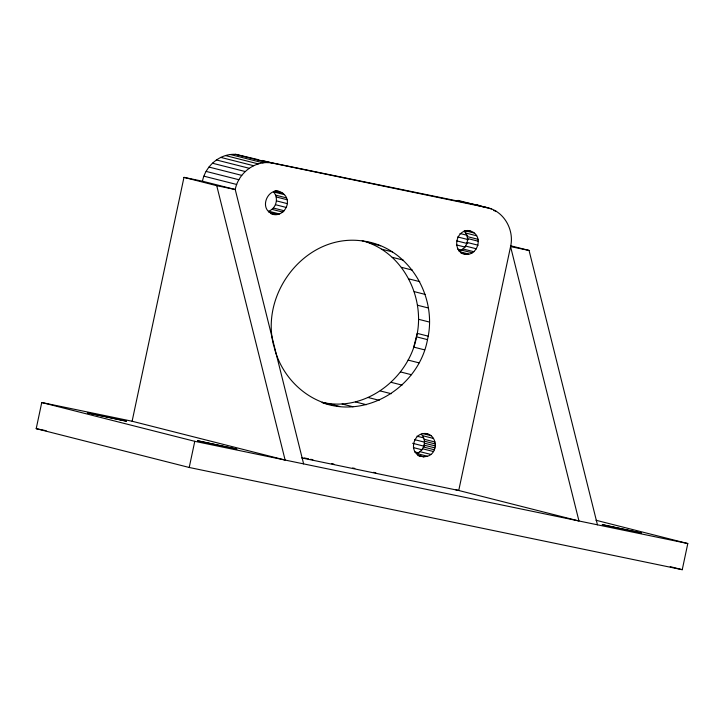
<?xml version="1.0" encoding="UTF-8"?>
<svg xmlns="http://www.w3.org/2000/svg" width="724" height="724" viewBox="0 0 724 724"><rect width="100%" height="100%" fill="white"/><g stroke="black" fill="none" stroke-linecap="round" stroke-linejoin="round"><path stroke-width="1.09" d="M425.504 433.423C437.432 434.608 438.753 452.835 427.495 456.265L416.562 453.496C424.237 450.962 427.232 440.056 421.359 434.31M362.217 240.766C402.635 251.273 425.748 297.311 416.562 336.859C408.598 378.752 365.014 412.363 322.216 402.318L333.149 405.087M322.243 402.625C367.511 419.368 419.106 385.992 427.486 339.628C437.64 297.166 409.73 248.857 365.638 241.373M458.699 250.957C466.962 249.309 470.519 237.49 464.446 231.617M460.636 252.83C477.569 261.427 486.591 232.413 467.496 230.458M595.988 520.257L687.8 543.543L682.243 569.697L189.217 467.478L36.2 428.662L41.757 402.517L132.112 421.241L285.129 460.057L216.738 185.679L183.968 177.371L132.112 421.241M189.217 467.478L194.774 441.323L41.757 402.517M183.968 177.371L202.439 181.199C205.471 165.841 220.105 153.144 236.051 154.393L257.988 159.597M479.849 205.598L257.916 159.941M279.527 213.969L268.595 211.2C276.287 208.612 279.039 197.833 273.518 191.887L284.442 194.666C292.912 203.48 281.898 219.218 270.676 213.499M301.709 457.93L458.735 490.483L510.574 246.603C514.538 229.97 503.931 210.865 486.709 207.526L272.993 163.217C255.816 159.461 238.413 172.665 235.228 189.516L303.618 463.894M417.947 455.532L423.775 456.844L427.495 456.265M367.828 241.925C309.628 229.119 258.957 290.976 273.844 346.19M427.694 433.975C414.662 429.911 407.395 451.161 420.137 456.084M284.442 194.666C270.459 181.226 255.744 209.58 273.962 214.331M470.772 231.291C456.636 226.856 450.518 251.065 465.007 253.943M216.738 185.679L235.228 189.516L202.439 181.199M597.445 524.819L529.054 250.441L510.574 246.603L578.965 520.981L455.532 489.677M304.062 457.912L308.478 458.826M310.687 459.278L312.886 459.74M331.655 463.631L333.864 464.093M352.624 467.976L354.832 468.437M373.602 472.329L375.801 472.781M194.774 441.323L687.8 543.543M36.2 428.662L46.146 430.726M475.777 204.756L486.709 207.526M491.442 208.928L457.912 200.394L460.428 201.48M493.705 210.548L495.886 211.1M262.061 160.438L272.993 163.217M235.291 154.303L268.088 162.619M230.341 154.52L263.129 162.837M225.454 155.56L258.242 163.877M220.766 157.389L253.554 165.706M216.376 159.95L249.165 168.267M212.404 163.208L245.201 171.525M464.256 230.504L474.093 232.992M208.946 167.054L241.744 175.371M465.722 233.01L476.654 235.789M510.465 245.726L529.054 250.441M460.021 233.49L467.677 235.427M467.233 236.576L478.166 239.345M206.096 171.407L238.884 179.724M467.532 238.513L478.464 241.291M275.717 190.747L279.726 191.679M457.649 236.947L468.582 239.716M274.306 191.163L283.048 193.38M467.179 242.45L478.111 245.219M203.906 176.167L236.694 184.484M456.808 240.884L467.74 243.653M275.582 195.109L286.505 197.887M276.188 196.964L287.12 199.733M465.604 246.069L476.537 248.839M456.446 244.911L465.188 247.128M276.468 200.883L287.401 203.652M462.998 248.966L473.93 251.735M457.686 249.183L472.32 252.803M275.491 204.711L286.423 207.489M459.993 251.816L468.736 254.034M273.373 208.023L284.297 210.793M271.952 209.354L282.876 212.123M268.948 212.204L277.69 214.422M369.665 243.029L380.598 245.798M381.566 249.147L392.498 251.916M392.263 257.319L403.187 260.097M401.431 267.328L412.363 270.097M408.825 278.876L419.757 281.645M414.228 291.636L425.16 294.406M417.477 305.229L428.409 307.999M418.49 319.275L429.423 322.053M428.156 336.144L417.223 333.375L413.73 347.104L424.662 349.882M416.562 336.859L427.486 339.628M408.092 360.09L419.024 362.86M400.49 371.937L411.422 374.715M391.132 382.326L402.055 385.096M380.281 390.942L391.213 393.711M368.272 397.539L379.195 400.309M355.421 401.938L366.353 404.707M342.126 404.001L353.05 406.77M328.75 403.675L339.674 406.445M422.273 433.468L431.015 435.685M422.644 435.703L433.576 438.473M416.943 436.183L423.495 437.839M424.146 439.26L435.079 442.029M424.445 441.206L435.377 443.975M414.562 439.631L424.4 442.129M424.427 443.178L435.359 445.957M424.092 445.133L435.024 447.912M412.635 443.296L424.662 446.346M423.459 447.016L434.382 449.785M422.526 448.753L433.459 451.532M413.359 447.595L422.101 449.812M419.911 451.658L430.843 454.428M414.599 451.876L418.97 452.98M418.318 455.459L423.775 456.844M670.216 566.648L682.243 569.697M326.614 403.739C300.704 395.766 280.604 373.376 274.179 347.203M87.423 412.843L126.311 421.178L87.423 412.843M236.775 449.124L197.607 440.771L236.775 449.124M602.296 524.656L641.183 532.991L602.296 524.656"/></g></svg>
